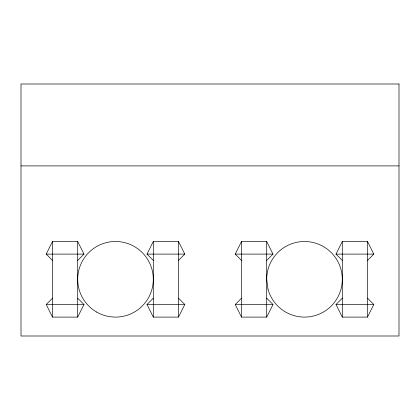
<?xml version="1.0" encoding="UTF-8"?>
<svg xmlns="http://www.w3.org/2000/svg" width="420" height="420" viewBox="0 0 420 420"><rect width="100%" height="100%" fill="white"/><g stroke="black" fill="none" stroke-linecap="round" stroke-linejoin="round"><path stroke-width="0.63" d="M52.5 260.4L46.2 254.1L52.5 241.5L77.7 241.5L84 254.1L77.7 260.4M52.5 298.2L46.2 304.5L52.5 317.1L77.7 317.1L84 304.5L77.7 298.2M153.3 260.4L147 254.1L153.3 241.5L178.5 241.5L184.8 254.1L178.5 260.4M153.3 298.2L147 304.5L153.3 317.1L178.5 317.1L184.8 304.5L178.5 298.2M241.5 260.4L235.2 254.1L241.5 241.5L266.7 241.5L273 254.1L266.7 260.4M241.5 298.2L235.2 304.5L241.5 317.1L266.7 317.1L273 304.5L266.7 298.2M342.3 260.4L336 254.1L342.3 241.5L367.5 241.5L373.8 254.1L367.5 260.4M342.3 298.2L336 304.5L342.3 317.1L367.5 317.1L373.8 304.5L367.5 298.2M21 165.9L399 165.9M46.2 254.1L84 254.1M147 254.1L184.8 254.1M235.2 254.1L273 254.1M336 254.1L373.8 254.1M46.2 304.5L84 304.5M147 304.5L184.8 304.5M235.2 304.5L273 304.5M336 304.5L373.8 304.5M367.5 241.5L367.5 317.1M342.3 241.5L342.3 317.1M266.7 241.5L266.7 317.1M241.5 241.5L241.5 317.1M178.5 241.5L178.5 317.1M153.3 241.5L153.3 317.1M77.7 241.5L77.7 317.1M52.5 241.5L52.5 317.1M399 84L21 84L21 336L399 336L399 84M267.986 289.081L266.7 279.3A37.8 37.8 0 0 1 320.476 245.044A37.8 37.8 0 0 1 328.797 308.259A37.8 37.8 0 0 1 267.986 289.081M96.6 312.034A37.8 37.8 0 0 0 153.3 279.3A37.8 37.8 0 0 0 96.6 246.566A37.8 37.8 0 0 0 96.6 312.034"/></g></svg>
